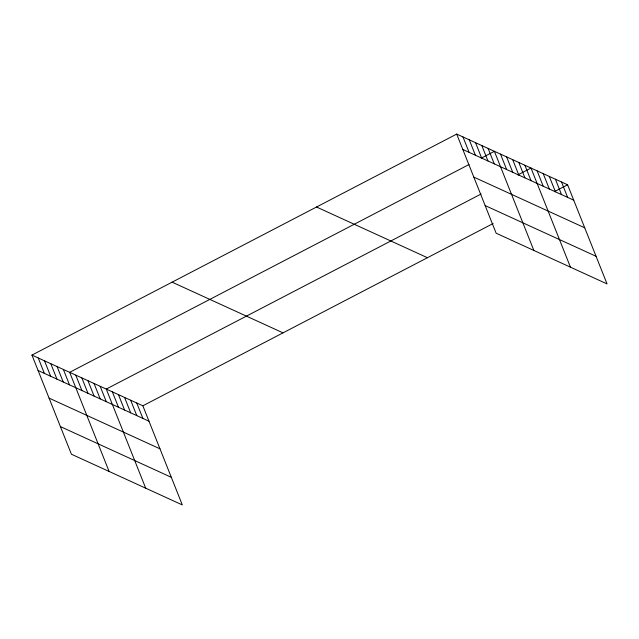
<?xml version="1.0" encoding="UTF-8"?>
<svg xmlns="http://www.w3.org/2000/svg" width="639" height="639" viewBox="0 0 639 639"><rect width="100%" height="100%" fill="white"/><g stroke="black" fill="none" stroke-linecap="round" stroke-linejoin="round"><path stroke-width="0.96" d="M31.95 355.092L142.856 405.797L182.307 504.922L71.4 454.217L31.95 355.092L456.693 134.078L567.6 184.783L607.05 283.908L496.144 233.203L456.693 134.078M469.002 164.535L69.659 372.329L109.109 471.462M481.263 158.153L494.402 151.315L533.853 250.44M481.071 194.032L106.258 389.063L145.708 488.188M517.862 174.886L531.001 168.049L570.451 267.174M142.856 405.797L493.14 223.522M554.46 191.62L567.6 184.783M462.828 149.478L573.734 200.183M473.819 177.107L584.725 227.811M485.153 205.574L596.051 256.279M316.529 207.012L427.435 257.717M172.115 282.158L283.021 332.863M38.076 370.492L148.983 421.197M49.075 398.121L159.982 448.826M60.401 426.588L171.308 477.293M561.505 181.987L567.632 197.395M555.403 179.2L561.529 194.607M549.3 176.412L555.435 191.812M543.206 173.624L549.332 189.024M537.103 170.837L543.23 186.237M524.907 165.261L531.033 180.661M518.804 162.474L524.931 177.874M512.702 159.678L518.836 175.086M506.607 156.89L512.734 172.298M500.505 154.103L506.631 169.503M488.116 148.44L494.251 163.848M481.838 145.572L487.964 160.972M475.552 142.697L481.678 158.097M469.266 139.821L475.392 155.221M462.979 136.954L469.114 152.354M136.754 403.009L142.888 418.409M130.66 400.222L136.786 415.622M124.557 397.426L130.683 412.834M118.455 394.638L124.589 410.046M112.36 391.851L118.487 407.251M100.155 386.276L106.29 401.675M94.061 383.488L100.187 398.888M87.958 380.7L94.085 396.1M81.856 377.913L87.99 393.312M75.761 375.117L81.888 390.525M63.373 369.462L69.499 384.862M57.087 366.586L63.221 381.986M50.8 363.711L56.935 379.111M44.522 360.843L50.649 376.243M38.236 357.968L44.363 373.368"/></g></svg>
